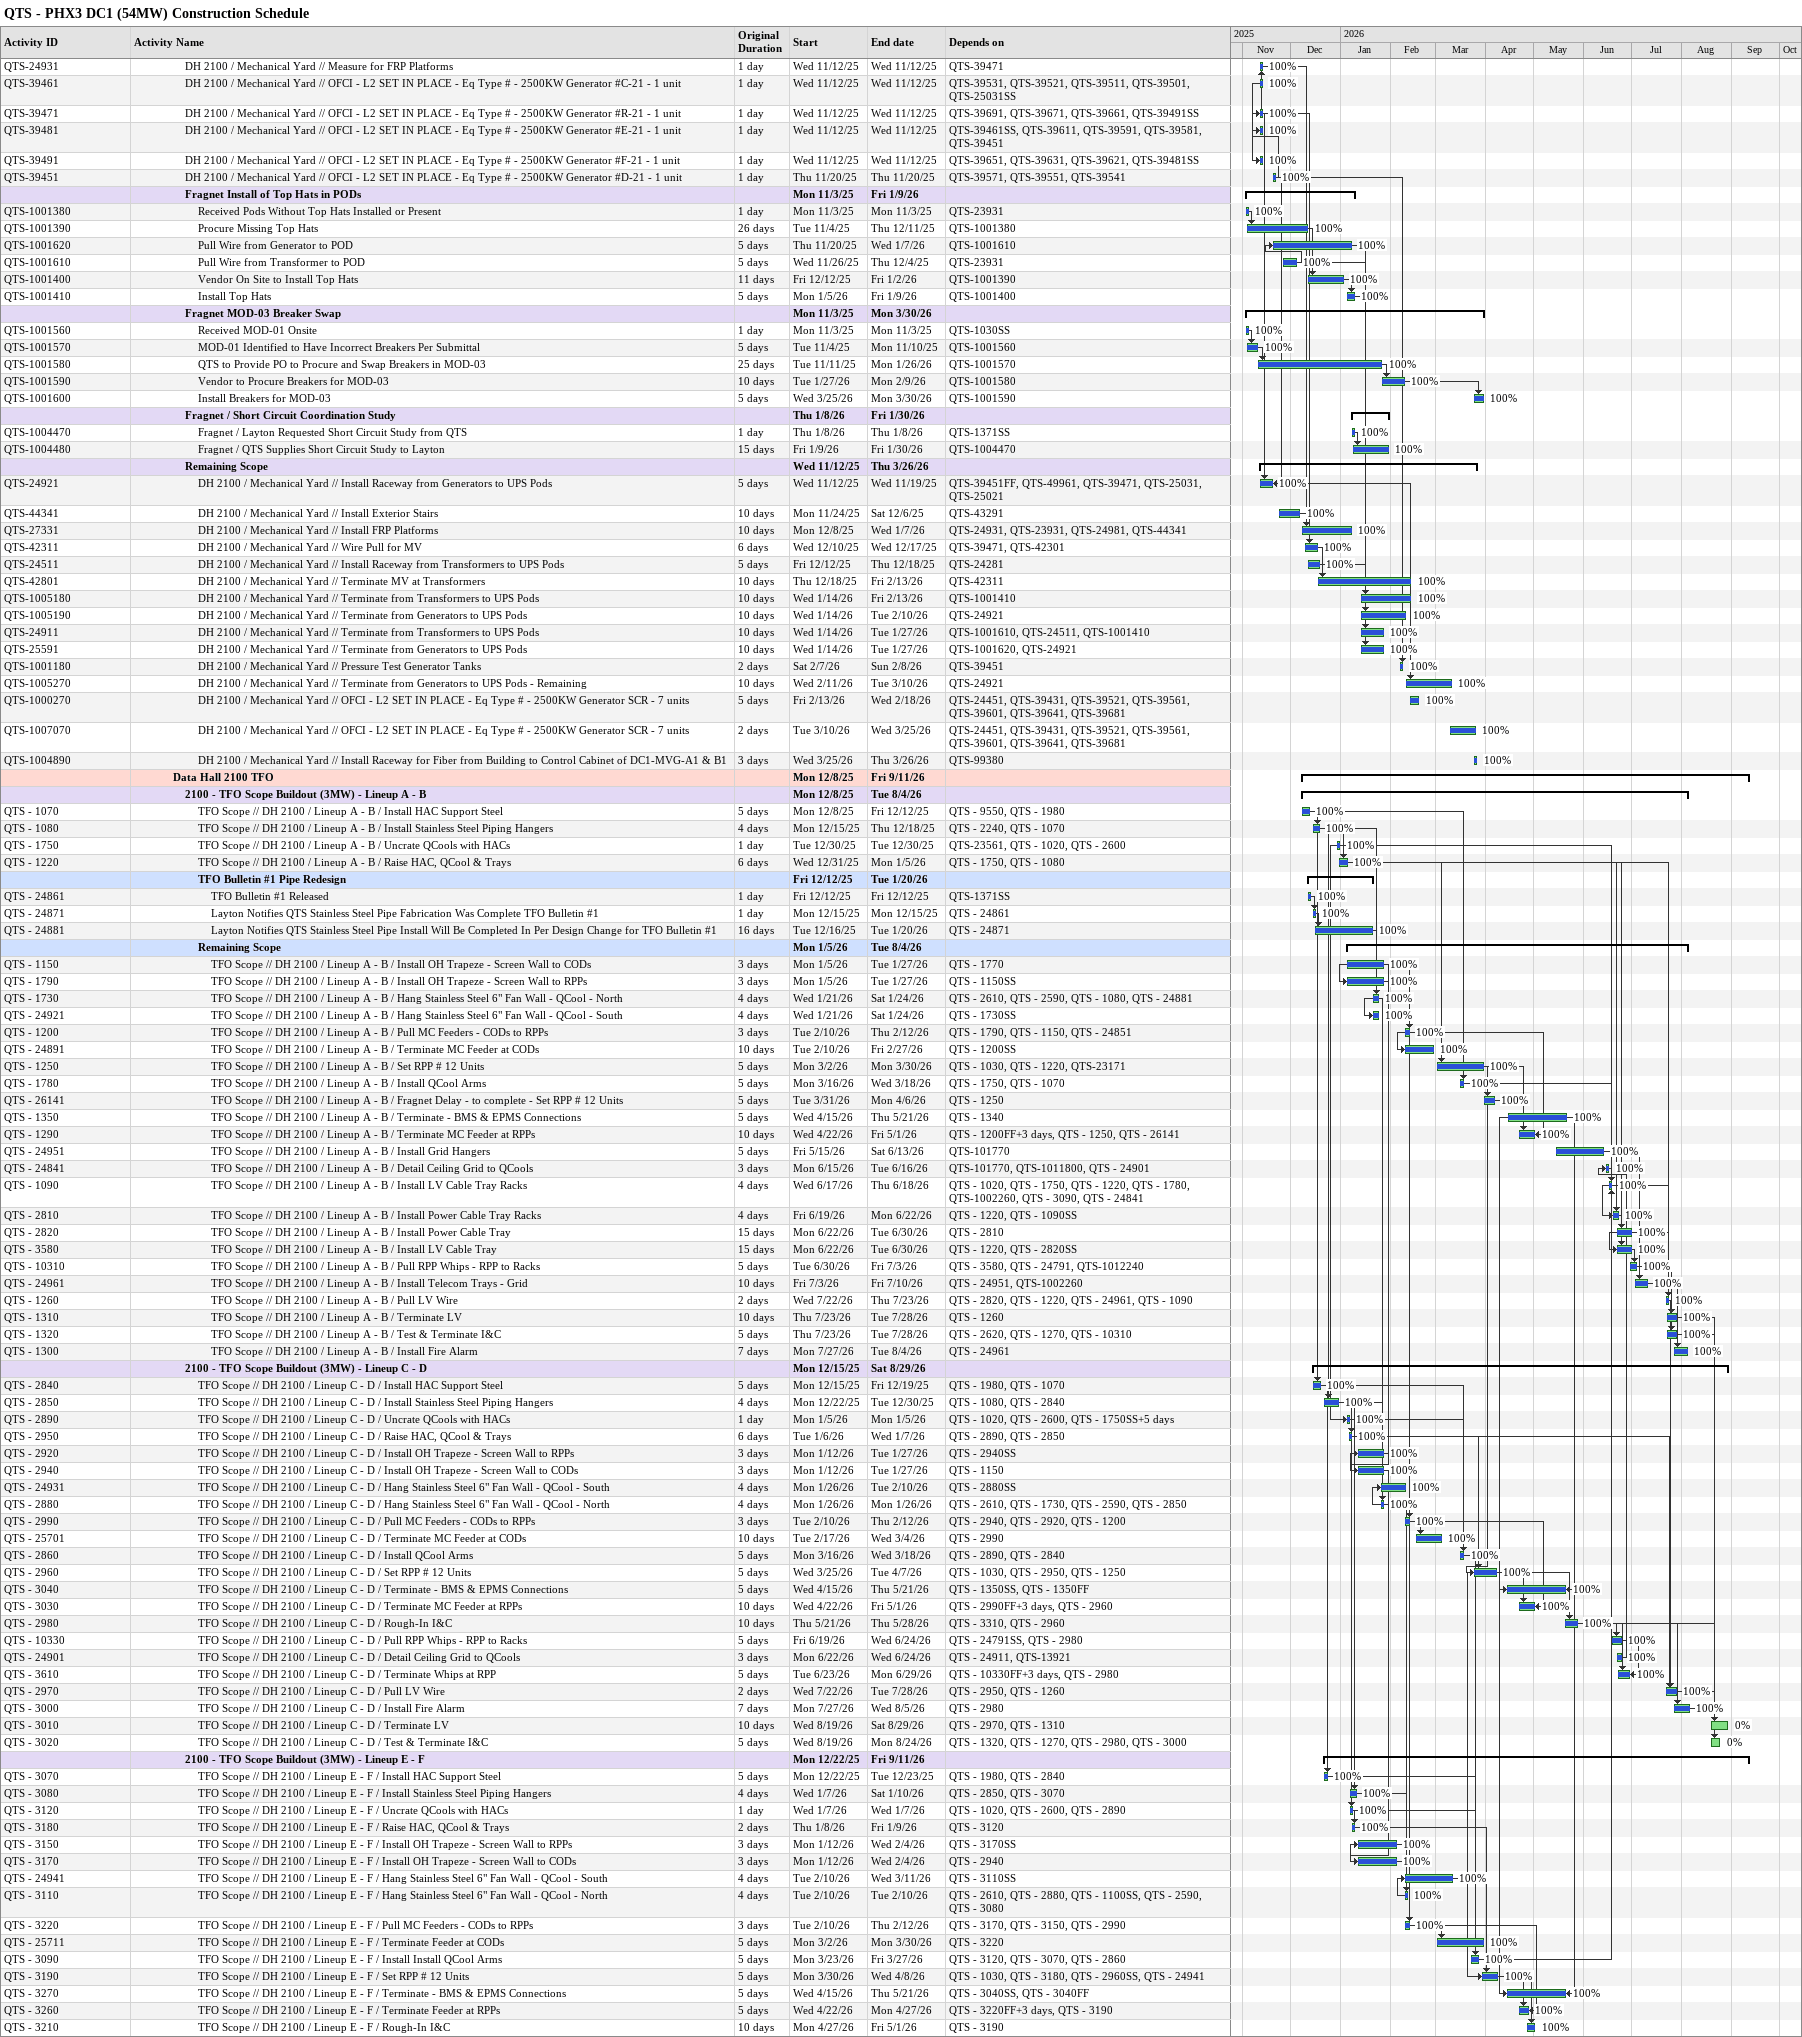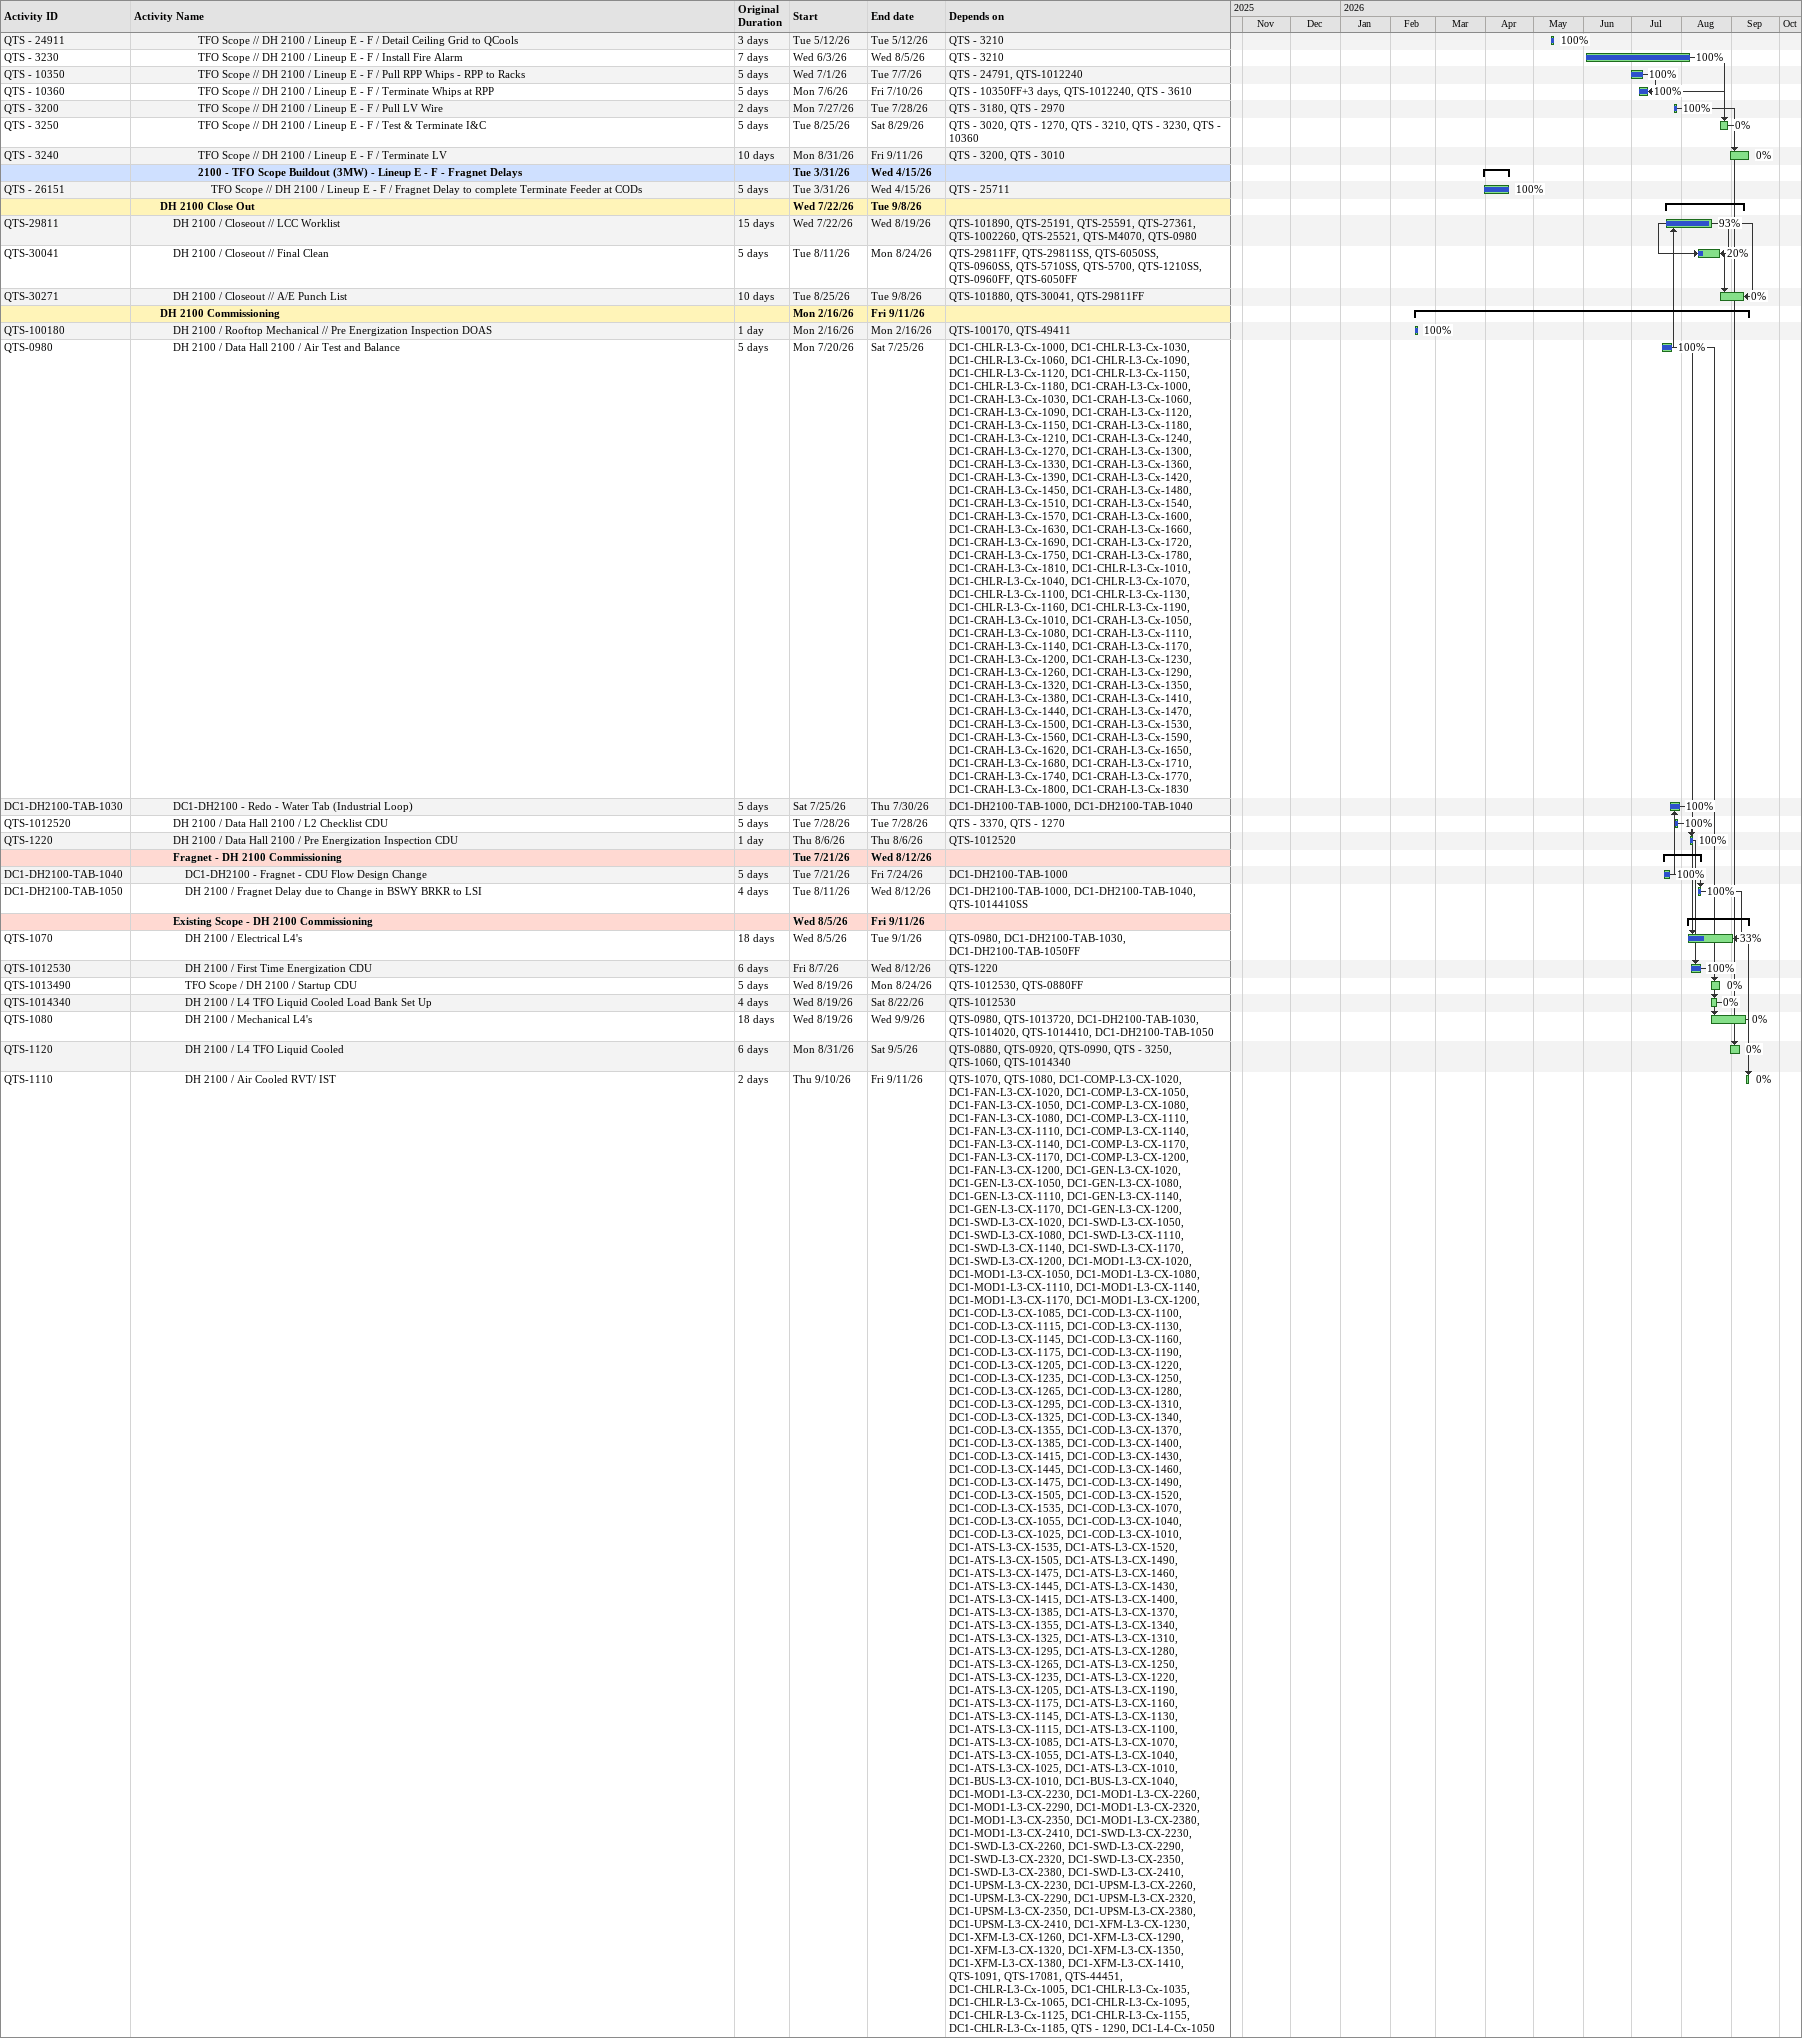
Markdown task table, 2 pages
QTS - PHX3 DC1 (54MW) Construction Schedule

| ID | Level | Task | Original duration | Start | Finish | Predecessors | % complete |
|---|---|---|---|---|---|---|---|
| QTS-24931 | 5 | DH 2100 / Mechanical Yard // Measure for FRP Platforms | 1d | 2025-11-12 | 2025-11-12 | QTS-39471 | 100 |
| QTS-39461 | 5 | DH 2100 / Mechanical Yard // OFCI - L2 SET IN PLACE - Eq Type # - 2500KW Generator #C-21 - 1 unit | 1d | 2025-11-12 | 2025-11-12 | QTS-39531, QTS-39521, QTS-39511, QTS-39501, QTS-25031SS | 100 |
| QTS-39471 | 5 | DH 2100 / Mechanical Yard // OFCI - L2 SET IN PLACE - Eq Type # - 2500KW Generator #R-21 - 1 unit | 1d | 2025-11-12 | 2025-11-12 | QTS-39691, QTS-39671, QTS-39661, QTS-39491SS | 100 |
| QTS-39481 | 5 | DH 2100 / Mechanical Yard // OFCI - L2 SET IN PLACE - Eq Type # - 2500KW Generator #E-21 - 1 unit | 1d | 2025-11-12 | 2025-11-12 | QTS-39461SS, QTS-39611, QTS-39591, QTS-39581, QTS-39451 | 100 |
| QTS-39491 | 5 | DH 2100 / Mechanical Yard // OFCI - L2 SET IN PLACE - Eq Type # - 2500KW Generator #F-21 - 1 unit | 1d | 2025-11-12 | 2025-11-12 | QTS-39651, QTS-39631, QTS-39621, QTS-39481SS | 100 |
| QTS-39451 | 5 | DH 2100 / Mechanical Yard // OFCI - L2 SET IN PLACE - Eq Type # - 2500KW Generator #D-21 - 1 unit | 1d | 2025-11-20 | 2025-11-20 | QTS-39571, QTS-39551, QTS-39541 | 100 |
|  | 5 | **Fragnet Install of Top Hats in PODs** |  | 2025-11-03 | 2026-01-09 |  |  |
| QTS-1001380 | 6 | Received Pods Without Top Hats Installed or Present | 1d | 2025-11-03 | 2025-11-03 | QTS-23931 | 100 |
| QTS-1001390 | 6 | Procure Missing Top Hats | 26d | 2025-11-04 | 2025-12-11 | QTS-1001380 | 100 |
| QTS-1001620 | 6 | Pull Wire from Generator to POD | 5d | 2025-11-20 | 2026-01-07 | QTS-1001610 | 100 |
| QTS-1001610 | 6 | Pull Wire from Transformer to POD | 5d | 2025-11-26 | 2025-12-04 | QTS-23931 | 100 |
| QTS-1001400 | 6 | Vendor On Site to Install Top Hats | 11d | 2025-12-12 | 2026-01-02 | QTS-1001390 | 100 |
| QTS-1001410 | 6 | Install Top Hats | 5d | 2026-01-05 | 2026-01-09 | QTS-1001400 | 100 |
|  | 5 | **Fragnet MOD-03 Breaker Swap** |  | 2025-11-03 | 2026-03-30 |  |  |
| QTS-1001560 | 6 | Received MOD-01 Onsite | 1d | 2025-11-03 | 2025-11-03 | QTS-1030SS | 100 |
| QTS-1001570 | 6 | MOD-01 Identified to Have Incorrect Breakers Per Submittal | 5d | 2025-11-04 | 2025-11-10 | QTS-1001560 | 100 |
| QTS-1001580 | 6 | QTS to Provide PO to Procure and Swap Breakers in MOD-03 | 25d | 2025-11-11 | 2026-01-26 | QTS-1001570 | 100 |
| QTS-1001590 | 6 | Vendor to Procure Breakers for MOD-03 | 10d | 2026-01-27 | 2026-02-09 | QTS-1001580 | 100 |
| QTS-1001600 | 6 | Install Breakers for MOD-03 | 5d | 2026-03-25 | 2026-03-30 | QTS-1001590 | 100 |
|  | 5 | **Fragnet / Short Circuit Coordination Study** |  | 2026-01-08 | 2026-01-30 |  |  |
| QTS-1004470 | 6 | Fragnet / Layton Requested Short Circuit Study from QTS | 1d | 2026-01-08 | 2026-01-08 | QTS-1371SS | 100 |
| QTS-1004480 | 6 | Fragnet / QTS Supplies Short Circuit Study to Layton | 15d | 2026-01-09 | 2026-01-30 | QTS-1004470 | 100 |
|  | 5 | **Remaining Scope** |  | 2025-11-12 | 2026-03-26 |  |  |
| QTS-24921 | 6 | DH 2100 / Mechanical Yard // Install Raceway from Generators to UPS Pods | 5d | 2025-11-12 | 2025-11-19 | QTS-39451FF, QTS-49961, QTS-39471, QTS-25031, QTS-25021 | 100 |
| QTS-44341 | 6 | DH 2100 / Mechanical Yard // Install Exterior Stairs | 10d | 2025-11-24 | 2025-12-06 | QTS-43291 | 100 |
| QTS-27331 | 6 | DH 2100 / Mechanical Yard // Install FRP Platforms | 10d | 2025-12-08 | 2026-01-07 | QTS-24931, QTS-23931, QTS-24981, QTS-44341 | 100 |
| QTS-42311 | 6 | DH 2100 / Mechanical Yard // Wire Pull for MV | 6d | 2025-12-10 | 2025-12-17 | QTS-39471, QTS-42301 | 100 |
| QTS-24511 | 6 | DH 2100 / Mechanical Yard // Install Raceway from Transformers to UPS Pods | 5d | 2025-12-12 | 2025-12-18 | QTS-24281 | 100 |
| QTS-42801 | 6 | DH 2100 / Mechanical Yard // Terminate MV at Transformers | 10d | 2025-12-18 | 2026-02-13 | QTS-42311 | 100 |
| QTS-1005180 | 6 | DH 2100 / Mechanical Yard // Terminate from Transformers to UPS Pods | 10d | 2026-01-14 | 2026-02-13 | QTS-1001410 | 100 |
| QTS-1005190 | 6 | DH 2100 / Mechanical Yard // Terminate from Generators to UPS Pods | 10d | 2026-01-14 | 2026-02-10 | QTS-24921 | 100 |
| QTS-24911 | 6 | DH 2100 / Mechanical Yard // Terminate from Transformers to UPS Pods | 10d | 2026-01-14 | 2026-01-27 | QTS-1001610, QTS-24511, QTS-1001410 | 100 |
| QTS-25591 | 6 | DH 2100 / Mechanical Yard // Terminate from Generators to UPS Pods | 10d | 2026-01-14 | 2026-01-27 | QTS-1001620, QTS-24921 | 100 |
| QTS-1001180 | 6 | DH 2100 / Mechanical Yard // Pressure Test Generator Tanks | 2d | 2026-02-07 | 2026-02-08 | QTS-39451 | 100 |
| QTS-1005270 | 6 | DH 2100 / Mechanical Yard // Terminate from Generators to UPS Pods - Remaining | 10d | 2026-02-11 | 2026-03-10 | QTS-24921 | 100 |
| QTS-1000270 | 6 | DH 2100 / Mechanical Yard // OFCI - L2 SET IN PLACE - Eq Type # - 2500KW Generator SCR - 7 units | 5d | 2026-02-13 | 2026-02-18 | QTS-24451, QTS-39431, QTS-39521, QTS-39561, QTS-39601, QTS-39641, QTS-39681 | 100 |
| QTS-1007070 | 6 | DH 2100 / Mechanical Yard // OFCI - L2 SET IN PLACE - Eq Type # - 2500KW Generator SCR - 7 units | 2d | 2026-03-10 | 2026-03-25 | QTS-24451, QTS-39431, QTS-39521, QTS-39561, QTS-39601, QTS-39641, QTS-39681 | 100 |
| QTS-1004890 | 6 | DH 2100 / Mechanical Yard // Install Raceway for Fiber from Building to Control Cabinet of DC1-MVG-A1 & B1 | 3d | 2026-03-25 | 2026-03-26 | QTS-99380 | 100 |
|  | 4 | **Data Hall 2100 TFO** |  | 2025-12-08 | 2026-09-11 |  |  |
|  | 5 | **2100 - TFO Scope Buildout (3MW) - Lineup A - B** |  | 2025-12-08 | 2026-08-04 |  |  |
| QTS - 1070 | 6 | TFO Scope // DH 2100 / Lineup A - B / Install HAC Support Steel | 5d | 2025-12-08 | 2025-12-12 | QTS - 9550, QTS - 1980 | 100 |
| QTS - 1080 | 6 | TFO Scope // DH 2100 / Lineup A - B / Install Stainless Steel Piping Hangers | 4d | 2025-12-15 | 2025-12-18 | QTS - 2240, QTS - 1070 | 100 |
| QTS - 1750 | 6 | TFO Scope // DH 2100 / Lineup A - B / Uncrate QCools with HACs | 1d | 2025-12-30 | 2025-12-30 | QTS-23561, QTS - 1020, QTS - 2600 | 100 |
| QTS - 1220 | 6 | TFO Scope // DH 2100 / Lineup A - B / Raise HAC, QCool & Trays | 6d | 2025-12-31 | 2026-01-05 | QTS - 1750, QTS - 1080 | 100 |
|  | 6 | **TFO Bulletin #1 Pipe Redesign** |  | 2025-12-12 | 2026-01-20 |  |  |
| QTS - 24861 | 7 | TFO Bulletin #1 Released | 1d | 2025-12-12 | 2025-12-12 | QTS-1371SS | 100 |
| QTS - 24871 | 7 | Layton Notifies QTS Stainless Steel Pipe Fabrication Was Complete TFO Bulletin #1 | 1d | 2025-12-15 | 2025-12-15 | QTS - 24861 | 100 |
| QTS - 24881 | 7 | Layton Notifies QTS Stainless Steel Pipe Install Will Be Completed In Per Design Change for TFO Bulletin #1 | 16d | 2025-12-16 | 2026-01-20 | QTS - 24871 | 100 |
|  | 6 | **Remaining Scope** |  | 2026-01-05 | 2026-08-04 |  |  |
| QTS - 1150 | 7 | TFO Scope // DH 2100 / Lineup A - B / Install OH Trapeze - Screen Wall to CODs | 3d | 2026-01-05 | 2026-01-27 | QTS - 1770 | 100 |
| QTS - 1790 | 7 | TFO Scope // DH 2100 / Lineup A - B / Install OH Trapeze - Screen Wall to RPPs | 3d | 2026-01-05 | 2026-01-27 | QTS - 1150SS | 100 |
| QTS - 1730 | 7 | TFO Scope // DH 2100 / Lineup A - B / Hang Stainless Steel 6" Fan Wall - QCool - North | 4d | 2026-01-21 | 2026-01-24 | QTS - 2610, QTS - 2590, QTS - 1080, QTS - 24881 | 100 |
| QTS - 24921 | 7 | TFO Scope // DH 2100 / Lineup A - B / Hang Stainless Steel 6" Fan Wall - QCool - South | 4d | 2026-01-21 | 2026-01-24 | QTS - 1730SS | 100 |
| QTS - 1200 | 7 | TFO Scope // DH 2100 / Lineup A - B / Pull MC Feeders - CODs to RPPs | 3d | 2026-02-10 | 2026-02-12 | QTS - 1790, QTS - 1150, QTS - 24851 | 100 |
| QTS - 24891 | 7 | TFO Scope // DH 2100 / Lineup A - B / Terminate MC Feeder at CODs | 10d | 2026-02-10 | 2026-02-27 | QTS - 1200SS | 100 |
| QTS - 1250 | 7 | TFO Scope // DH 2100 / Lineup A - B / Set RPP # 12 Units | 5d | 2026-03-02 | 2026-03-30 | QTS - 1030, QTS - 1220, QTS-23171 | 100 |
| QTS - 1780 | 7 | TFO Scope // DH 2100 / Lineup A - B / Install QCool Arms | 5d | 2026-03-16 | 2026-03-18 | QTS - 1750, QTS - 1070 | 100 |
| QTS - 26141 | 7 | TFO Scope // DH 2100 / Lineup A - B / Fragnet Delay - to complete - Set RPP # 12 Units | 5d | 2026-03-31 | 2026-04-06 | QTS - 1250 | 100 |
| QTS - 1350 | 7 | TFO Scope // DH 2100 / Lineup A - B / Terminate - BMS & EPMS Connections | 5d | 2026-04-15 | 2026-05-21 | QTS - 1340 | 100 |
| QTS - 1290 | 7 | TFO Scope // DH 2100 / Lineup A - B / Terminate MC Feeder at RPPs | 10d | 2026-04-22 | 2026-05-01 | QTS - 1200FF+3d, QTS - 1250, QTS - 26141 | 100 |
| QTS - 24951 | 7 | TFO Scope // DH 2100 / Lineup A - B / Install Grid Hangers | 5d | 2026-05-15 | 2026-06-13 | QTS-101770 | 100 |
| QTS - 24841 | 7 | TFO Scope // DH 2100 / Lineup A - B / Detail Ceiling Grid to QCools | 3d | 2026-06-15 | 2026-06-16 | QTS-101770, QTS-1011800, QTS - 24901 | 100 |
| QTS - 1090 | 7 | TFO Scope // DH 2100 / Lineup A - B / Install LV Cable Tray Racks | 4d | 2026-06-17 | 2026-06-18 | QTS - 1020, QTS - 1750, QTS - 1220, QTS - 1780, QTS-1002260, QTS - 3090, QTS - 24841 | 100 |
| QTS - 2810 | 7 | TFO Scope // DH 2100 / Lineup A - B / Install Power Cable Tray Racks | 4d | 2026-06-19 | 2026-06-22 | QTS - 1220, QTS - 1090SS | 100 |
| QTS - 2820 | 7 | TFO Scope // DH 2100 / Lineup A - B / Install Power Cable Tray | 15d | 2026-06-22 | 2026-06-30 | QTS - 2810 | 100 |
| QTS - 3580 | 7 | TFO Scope // DH 2100 / Lineup A - B / Install LV Cable Tray | 15d | 2026-06-22 | 2026-06-30 | QTS - 1220, QTS - 2820SS | 100 |
| QTS - 10310 | 7 | TFO Scope // DH 2100 / Lineup A - B / Pull RPP Whips - RPP to Racks | 5d | 2026-06-30 | 2026-07-03 | QTS - 3580, QTS - 24791, QTS-1012240 | 100 |
| QTS - 24961 | 7 | TFO Scope // DH 2100 / Lineup A - B / Install Telecom Trays - Grid | 10d | 2026-07-03 | 2026-07-10 | QTS - 24951, QTS-1002260 | 100 |
| QTS - 1260 | 7 | TFO Scope // DH 2100 / Lineup A - B / Pull LV Wire | 2d | 2026-07-22 | 2026-07-23 | QTS - 2820, QTS - 1220, QTS - 24961, QTS - 1090 | 100 |
| QTS - 1310 | 7 | TFO Scope // DH 2100 / Lineup A - B / Terminate LV | 10d | 2026-07-23 | 2026-07-28 | QTS - 1260 | 100 |
| QTS - 1320 | 7 | TFO Scope // DH 2100 / Lineup A - B / Test & Terminate I&C | 5d | 2026-07-23 | 2026-07-28 | QTS - 2620, QTS - 1270, QTS - 10310 | 100 |
| QTS - 1300 | 7 | TFO Scope // DH 2100 / Lineup A - B / Install Fire Alarm | 7d | 2026-07-27 | 2026-08-04 | QTS - 24961 | 100 |
|  | 5 | **2100 - TFO Scope Buildout (3MW) - Lineup C - D** |  | 2025-12-15 | 2026-08-29 |  |  |
| QTS - 2840 | 6 | TFO Scope // DH 2100 / Lineup C - D / Install HAC Support Steel | 5d | 2025-12-15 | 2025-12-19 | QTS - 1980, QTS - 1070 | 100 |
| QTS - 2850 | 6 | TFO Scope // DH 2100 / Lineup C - D / Install Stainless Steel Piping Hangers | 4d | 2025-12-22 | 2025-12-30 | QTS - 1080, QTS - 2840 | 100 |
| QTS - 2890 | 6 | TFO Scope // DH 2100 / Lineup C - D / Uncrate QCools with HACs | 1d | 2026-01-05 | 2026-01-05 | QTS - 1020, QTS - 2600, QTS - 1750SS+5d | 100 |
| QTS - 2950 | 6 | TFO Scope // DH 2100 / Lineup C - D / Raise HAC, QCool & Trays | 6d | 2026-01-06 | 2026-01-07 | QTS - 2890, QTS - 2850 | 100 |
| QTS - 2920 | 6 | TFO Scope // DH 2100 / Lineup C - D / Install OH Trapeze - Screen Wall to RPPs | 3d | 2026-01-12 | 2026-01-27 | QTS - 2940SS | 100 |
| QTS - 2940 | 6 | TFO Scope // DH 2100 / Lineup C - D / Install OH Trapeze - Screen Wall to CODs | 3d | 2026-01-12 | 2026-01-27 | QTS - 1150 | 100 |
| QTS - 24931 | 6 | TFO Scope // DH 2100 / Lineup C - D / Hang Stainless Steel 6" Fan Wall - QCool - South | 4d | 2026-01-26 | 2026-02-10 | QTS - 2880SS | 100 |
| QTS - 2880 | 6 | TFO Scope // DH 2100 / Lineup C - D / Hang Stainless Steel 6" Fan Wall - QCool - North | 4d | 2026-01-26 | 2026-01-26 | QTS - 2610, QTS - 1730, QTS - 2590, QTS - 2850 | 100 |
| QTS - 2990 | 6 | TFO Scope // DH 2100 / Lineup C - D / Pull MC Feeders - CODs to RPPs | 3d | 2026-02-10 | 2026-02-12 | QTS - 2940, QTS - 2920, QTS - 1200 | 100 |
| QTS - 25701 | 6 | TFO Scope // DH 2100 / Lineup C - D / Terminate MC Feeder at CODs | 10d | 2026-02-17 | 2026-03-04 | QTS - 2990 | 100 |
| QTS - 2860 | 6 | TFO Scope // DH 2100 / Lineup C - D / Install QCool Arms | 5d | 2026-03-16 | 2026-03-18 | QTS - 2890, QTS - 2840 | 100 |
| QTS - 2960 | 6 | TFO Scope // DH 2100 / Lineup C - D / Set RPP # 12 Units | 5d | 2026-03-25 | 2026-04-07 | QTS - 1030, QTS - 2950, QTS - 1250 | 100 |
| QTS - 3040 | 6 | TFO Scope // DH 2100 / Lineup C - D / Terminate - BMS & EPMS Connections | 5d | 2026-04-15 | 2026-05-21 | QTS - 1350SS, QTS - 1350FF | 100 |
| QTS - 3030 | 6 | TFO Scope // DH 2100 / Lineup C - D / Terminate MC Feeder at RPPs | 10d | 2026-04-22 | 2026-05-01 | QTS - 2990FF+3d, QTS - 2960 | 100 |
| QTS - 2980 | 6 | TFO Scope // DH 2100 / Lineup C - D / Rough-In I&C | 10d | 2026-05-21 | 2026-05-28 | QTS - 3310, QTS - 2960 | 100 |
| QTS - 10330 | 6 | TFO Scope // DH 2100 / Lineup C - D / Pull RPP Whips - RPP to Racks | 5d | 2026-06-19 | 2026-06-24 | QTS - 24791SS, QTS - 2980 | 100 |
| QTS - 24901 | 6 | TFO Scope // DH 2100 / Lineup C - D / Detail Ceiling Grid to QCools | 3d | 2026-06-22 | 2026-06-24 | QTS - 24911, QTS-13921 | 100 |
| QTS - 3610 | 6 | TFO Scope // DH 2100 / Lineup C - D / Terminate Whips at RPP | 5d | 2026-06-23 | 2026-06-29 | QTS - 10330FF+3d, QTS - 2980 | 100 |
| QTS - 2970 | 6 | TFO Scope // DH 2100 / Lineup C - D / Pull LV Wire | 2d | 2026-07-22 | 2026-07-28 | QTS - 2950, QTS - 1260 | 100 |
| QTS - 3000 | 6 | TFO Scope // DH 2100 / Lineup C - D / Install Fire Alarm | 7d | 2026-07-27 | 2026-08-05 | QTS - 2980 | 100 |
| QTS - 3010 | 6 | TFO Scope // DH 2100 / Lineup C - D / Terminate LV | 10d | 2026-08-19 | 2026-08-29 | QTS - 2970, QTS - 1310 | 0 |
| QTS - 3020 | 6 | TFO Scope // DH 2100 / Lineup C - D / Test & Terminate I&C | 5d | 2026-08-19 | 2026-08-24 | QTS - 1320, QTS - 1270, QTS - 2980, QTS - 3000 | 0 |
|  | 5 | **2100 - TFO Scope Buildout (3MW) - Lineup E - F** |  | 2025-12-22 | 2026-09-11 |  |  |
| QTS - 3070 | 6 | TFO Scope // DH 2100 / Lineup E - F / Install HAC Support Steel | 5d | 2025-12-22 | 2025-12-23 | QTS - 1980, QTS - 2840 | 100 |
| QTS - 3080 | 6 | TFO Scope // DH 2100 / Lineup E - F / Install Stainless Steel Piping Hangers | 4d | 2026-01-07 | 2026-01-10 | QTS - 2850, QTS - 3070 | 100 |
| QTS - 3120 | 6 | TFO Scope // DH 2100 / Lineup E - F / Uncrate QCools with HACs | 1d | 2026-01-07 | 2026-01-07 | QTS - 1020, QTS - 2600, QTS - 2890 | 100 |
| QTS - 3180 | 6 | TFO Scope // DH 2100 / Lineup E - F / Raise HAC, QCool & Trays | 2d | 2026-01-08 | 2026-01-09 | QTS - 3120 | 100 |
| QTS - 3150 | 6 | TFO Scope // DH 2100 / Lineup E - F / Install OH Trapeze - Screen Wall to RPPs | 3d | 2026-01-12 | 2026-02-04 | QTS - 3170SS | 100 |
| QTS - 3170 | 6 | TFO Scope // DH 2100 / Lineup E - F / Install OH Trapeze - Screen Wall to CODs | 3d | 2026-01-12 | 2026-02-04 | QTS - 2940 | 100 |
| QTS - 24941 | 6 | TFO Scope // DH 2100 / Lineup E - F / Hang Stainless Steel 6" Fan Wall - QCool - South | 4d | 2026-02-10 | 2026-03-11 | QTS - 3110SS | 100 |
| QTS - 3110 | 6 | TFO Scope // DH 2100 / Lineup E - F / Hang Stainless Steel 6" Fan Wall - QCool - North | 4d | 2026-02-10 | 2026-02-10 | QTS - 2610, QTS - 2880, QTS - 1100SS, QTS - 2590, QTS - 3080 | 100 |
| QTS - 3220 | 6 | TFO Scope // DH 2100 / Lineup E - F / Pull MC Feeders - CODs to RPPs | 3d | 2026-02-10 | 2026-02-12 | QTS - 3170, QTS - 3150, QTS - 2990 | 100 |
| QTS - 25711 | 6 | TFO Scope // DH 2100 / Lineup E - F / Terminate Feeder at CODs | 5d | 2026-03-02 | 2026-03-30 | QTS - 3220 | 100 |
| QTS - 3090 | 6 | TFO Scope // DH 2100 / Lineup E - F / Install Install QCool Arms | 5d | 2026-03-23 | 2026-03-27 | QTS - 3120, QTS - 3070, QTS - 2860 | 100 |
| QTS - 3190 | 6 | TFO Scope // DH 2100 / Lineup E - F / Set RPP # 12 Units | 5d | 2026-03-30 | 2026-04-08 | QTS - 1030, QTS - 3180, QTS - 2960SS, QTS - 24941 | 100 |
| QTS - 3270 | 6 | TFO Scope // DH 2100 / Lineup E - F / Terminate - BMS & EPMS Connections | 5d | 2026-04-15 | 2026-05-21 | QTS - 3040SS, QTS - 3040FF | 100 |
| QTS - 3260 | 6 | TFO Scope // DH 2100 / Lineup E - F / Terminate Feeder at RPPs | 5d | 2026-04-22 | 2026-04-27 | QTS - 3220FF+3d, QTS - 3190 | 100 |
| QTS - 3210 | 6 | TFO Scope // DH 2100 / Lineup E - F / Rough-In I&C | 10d | 2026-04-27 | 2026-05-01 | QTS - 3190 | 100 |
| QTS - 24911 | 6 | TFO Scope // DH 2100 / Lineup E - F / Detail Ceiling Grid to QCools | 3d | 2026-05-12 | 2026-05-12 | QTS - 3210 | 100 |
| QTS - 3230 | 6 | TFO Scope // DH 2100 / Lineup E - F / Install Fire Alarm | 7d | 2026-06-03 | 2026-08-05 | QTS - 3210 | 100 |
| QTS - 10350 | 6 | TFO Scope // DH 2100 / Lineup E - F / Pull RPP Whips - RPP to Racks | 5d | 2026-07-01 | 2026-07-07 | QTS - 24791, QTS-1012240 | 100 |
| QTS - 10360 | 6 | TFO Scope // DH 2100 / Lineup E - F / Terminate Whips at RPP | 5d | 2026-07-06 | 2026-07-10 | QTS - 10350FF+3d, QTS-1012240, QTS - 3610 | 100 |
| QTS - 3200 | 6 | TFO Scope // DH 2100 / Lineup E - F / Pull LV Wire | 2d | 2026-07-27 | 2026-07-28 | QTS - 3180, QTS - 2970 | 100 |
| QTS - 3250 | 6 | TFO Scope // DH 2100 / Lineup E - F / Test & Terminate I&C | 5d | 2026-08-25 | 2026-08-29 | QTS - 3020, QTS - 1270, QTS - 3210, QTS - 3230, QTS - 10360 | 0 |
| QTS - 3240 | 6 | TFO Scope // DH 2100 / Lineup E - F / Terminate LV | 10d | 2026-08-31 | 2026-09-11 | QTS - 3200, QTS - 3010 | 0 |
|  | 6 | **2100 - TFO Scope Buildout (3MW) - Lineup E - F - Fragnet Delays** |  | 2026-03-31 | 2026-04-15 |  |  |
| QTS - 26151 | 7 | TFO Scope // DH 2100 / Lineup E - F / Fragnet Delay to complete Terminate Feeder at CODs | 5d | 2026-03-31 | 2026-04-15 | QTS - 25711 | 100 |
|  | 3 | **DH 2100 Close Out** |  | 2026-07-22 | 2026-09-08 |  |  |
| QTS-29811 | 4 | DH 2100 / Closeout // LCC Worklist | 15d | 2026-07-22 | 2026-08-19 | QTS-101890, QTS-25191, QTS-25591, QTS-27361, QTS-1002260, QTS-25521, QTS-M4070, QTS-0980 | 93 |
| QTS-30041 | 4 | DH 2100 / Closeout // Final Clean | 5d | 2026-08-11 | 2026-08-24 | QTS-29811FF, QTS-29811SS, QTS-6050SS, QTS-0960SS, QTS-5710SS, QTS-5700, QTS-1210SS, QTS-0960FF, QTS-6050FF | 20 |
| QTS-30271 | 4 | DH 2100 / Closeout // A/E Punch List | 10d | 2026-08-25 | 2026-09-08 | QTS-101880, QTS-30041, QTS-29811FF | 0 |
|  | 3 | **DH 2100 Commissioning** |  | 2026-02-16 | 2026-09-11 |  |  |
| QTS-100180 | 4 | DH 2100 / Rooftop Mechanical // Pre Energization Inspection DOAS | 1d | 2026-02-16 | 2026-02-16 | QTS-100170, QTS-49411 | 100 |
| QTS-0980 | 4 | DH 2100 / Data Hall 2100 / Air Test and Balance | 5d | 2026-07-20 | 2026-07-25 | DC1-CHLR-L3-Cx-1000, DC1-CHLR-L3-Cx-1030, DC1-CHLR-L3-Cx-1060, DC1-CHLR-L3-Cx-1090, DC1-CHLR-L3-Cx-1120, DC1-CHLR-L3-Cx-1150, DC1-CHLR-L3-Cx-1180, DC1-CRAH-L3-Cx-1000, DC1-CRAH-L3-Cx-1030, DC1-CRAH-L3-Cx-1060, DC1-CRAH-L3-Cx-1090, DC1-CRAH-L3-Cx-1120, DC1-CRAH-L3-Cx-1150, DC1-CRAH-L3-Cx-1180, DC1-CRAH-L3-Cx-1210, DC1-CRAH-L3-Cx-1240, DC1-CRAH-L3-Cx-1270, DC1-CRAH-L3-Cx-1300, DC1-CRAH-L3-Cx-1330, DC1-CRAH-L3-Cx-1360, DC1-CRAH-L3-Cx-1390, DC1-CRAH-L3-Cx-1420, DC1-CRAH-L3-Cx-1450, DC1-CRAH-L3-Cx-1480, DC1-CRAH-L3-Cx-1510, DC1-CRAH-L3-Cx-1540, DC1-CRAH-L3-Cx-1570, DC1-CRAH-L3-Cx-1600, DC1-CRAH-L3-Cx-1630, DC1-CRAH-L3-Cx-1660, DC1-CRAH-L3-Cx-1690, DC1-CRAH-L3-Cx-1720, DC1-CRAH-L3-Cx-1750, DC1-CRAH-L3-Cx-1780, DC1-CRAH-L3-Cx-1810, DC1-CHLR-L3-Cx-1010, DC1-CHLR-L3-Cx-1040, DC1-CHLR-L3-Cx-1070, DC1-CHLR-L3-Cx-1100, DC1-CHLR-L3-Cx-1130, DC1-CHLR-L3-Cx-1160, DC1-CHLR-L3-Cx-1190, DC1-CRAH-L3-Cx-1010, DC1-CRAH-L3-Cx-1050, DC1-CRAH-L3-Cx-1080, DC1-CRAH-L3-Cx-1110, DC1-CRAH-L3-Cx-1140, DC1-CRAH-L3-Cx-1170, DC1-CRAH-L3-Cx-1200, DC1-CRAH-L3-Cx-1230, DC1-CRAH-L3-Cx-1260, DC1-CRAH-L3-Cx-1290, DC1-CRAH-L3-Cx-1320, DC1-CRAH-L3-Cx-1350, DC1-CRAH-L3-Cx-1380, DC1-CRAH-L3-Cx-1410, DC1-CRAH-L3-Cx-1440, DC1-CRAH-L3-Cx-1470, DC1-CRAH-L3-Cx-1500, DC1-CRAH-L3-Cx-1530, DC1-CRAH-L3-Cx-1560, DC1-CRAH-L3-Cx-1590, DC1-CRAH-L3-Cx-1620, DC1-CRAH-L3-Cx-1650, DC1-CRAH-L3-Cx-1680, DC1-CRAH-L3-Cx-1710, DC1-CRAH-L3-Cx-1740, DC1-CRAH-L3-Cx-1770, DC1-CRAH-L3-Cx-1800, DC1-CRAH-L3-Cx-1830 | 100 |
| DC1-DH2100-TAB-1030 | 4 | DC1-DH2100 - Redo - Water Tab (Industrial Loop) | 5d | 2026-07-25 | 2026-07-30 | DC1-DH2100-TAB-1000, DC1-DH2100-TAB-1040 | 100 |
| QTS-1012520 | 4 | DH 2100 / Data Hall 2100 / L2 Checklist CDU | 5d | 2026-07-28 | 2026-07-28 | QTS - 3370, QTS - 1270 | 100 |
| QTS-1220 | 4 | DH 2100 / Data Hall 2100 / Pre Energization Inspection CDU | 1d | 2026-08-06 | 2026-08-06 | QTS-1012520 | 100 |
|  | 4 | **Fragnet - DH 2100 Commissioning** |  | 2026-07-21 | 2026-08-12 |  |  |
| DC1-DH2100-TAB-1040 | 5 | DC1-DH2100 - Fragnet - CDU Flow Design Change | 5d | 2026-07-21 | 2026-07-24 | DC1-DH2100-TAB-1000 | 100 |
| DC1-DH2100-TAB-1050 | 5 | DH 2100 / Fragnet Delay due to Change in BSWY BRKR to LSI | 4d | 2026-08-11 | 2026-08-12 | DC1-DH2100-TAB-1000, DC1-DH2100-TAB-1040, QTS-1014410SS | 100 |
|  | 4 | **Existing Scope - DH 2100 Commissioning** |  | 2026-08-05 | 2026-09-11 |  |  |
| QTS-1070 | 5 | DH 2100 / Electrical L4's | 18d | 2026-08-05 | 2026-09-01 | QTS-0980, DC1-DH2100-TAB-1030, DC1-DH2100-TAB-1050FF | 33 |
| QTS-1012530 | 5 | DH 2100 / First Time Energization CDU | 6d | 2026-08-07 | 2026-08-12 | QTS-1220 | 100 |
| QTS-1013490 | 5 | TFO Scope / DH 2100 / Startup CDU | 5d | 2026-08-19 | 2026-08-24 | QTS-1012530, QTS-0880FF | 0 |
| QTS-1014340 | 5 | DH 2100 / L4 TFO Liquid Cooled Load Bank Set Up | 4d | 2026-08-19 | 2026-08-22 | QTS-1012530 | 0 |
| QTS-1080 | 5 | DH 2100 / Mechanical L4's | 18d | 2026-08-19 | 2026-09-09 | QTS-0980, QTS-1013720, DC1-DH2100-TAB-1030, QTS-1014020, QTS-1014410, DC1-DH2100-TAB-1050 | 0 |
| QTS-1120 | 5 | DH 2100 / L4 TFO Liquid Cooled | 6d | 2026-08-31 | 2026-09-05 | QTS-0880, QTS-0920, QTS-0990, QTS - 3250, QTS-1060, QTS-1014340 | 0 |
| QTS-1110 | 5 | DH 2100 / Air Cooled RVT/ IST | 2d | 2026-09-10 | 2026-09-11 | QTS-1070, QTS-1080, DC1-COMP-L3-CX-1020, DC1-FAN-L3-CX-1020, DC1-COMP-L3-CX-1050, DC1-FAN-L3-CX-1050, DC1-COMP-L3-CX-1080, DC1-FAN-L3-CX-1080, DC1-COMP-L3-CX-1110, DC1-FAN-L3-CX-1110, DC1-COMP-L3-CX-1140, DC1-FAN-L3-CX-1140, DC1-COMP-L3-CX-1170, DC1-FAN-L3-CX-1170, DC1-COMP-L3-CX-1200, DC1-FAN-L3-CX-1200, DC1-GEN-L3-CX-1020, DC1-GEN-L3-CX-1050, DC1-GEN-L3-CX-1080, DC1-GEN-L3-CX-1110, DC1-GEN-L3-CX-1140, DC1-GEN-L3-CX-1170, DC1-GEN-L3-CX-1200, DC1-SWD-L3-CX-1020, DC1-SWD-L3-CX-1050, DC1-SWD-L3-CX-1080, DC1-SWD-L3-CX-1110, DC1-SWD-L3-CX-1140, DC1-SWD-L3-CX-1170, DC1-SWD-L3-CX-1200, DC1-MOD1-L3-CX-1020, DC1-MOD1-L3-CX-1050, DC1-MOD1-L3-CX-1080, DC1-MOD1-L3-CX-1110, DC1-MOD1-L3-CX-1140, DC1-MOD1-L3-CX-1170, DC1-MOD1-L3-CX-1200, DC1-COD-L3-CX-1085, DC1-COD-L3-CX-1100, DC1-COD-L3-CX-1115, DC1-COD-L3-CX-1130, DC1-COD-L3-CX-1145, DC1-COD-L3-CX-1160, DC1-COD-L3-CX-1175, DC1-COD-L3-CX-1190, DC1-COD-L3-CX-1205, DC1-COD-L3-CX-1220, DC1-COD-L3-CX-1235, DC1-COD-L3-CX-1250, DC1-COD-L3-CX-1265, DC1-COD-L3-CX-1280, DC1-COD-L3-CX-1295, DC1-COD-L3-CX-1310, DC1-COD-L3-CX-1325, DC1-COD-L3-CX-1340, DC1-COD-L3-CX-1355, DC1-COD-L3-CX-1370, DC1-COD-L3-CX-1385, DC1-COD-L3-CX-1400, DC1-COD-L3-CX-1415, DC1-COD-L3-CX-1430, DC1-COD-L3-CX-1445, DC1-COD-L3-CX-1460, DC1-COD-L3-CX-1475, DC1-COD-L3-CX-1490, DC1-COD-L3-CX-1505, DC1-COD-L3-CX-1520, DC1-COD-L3-CX-1535, DC1-COD-L3-CX-1070, DC1-COD-L3-CX-1055, DC1-COD-L3-CX-1040, DC1-COD-L3-CX-1025, DC1-COD-L3-CX-1010, DC1-ATS-L3-CX-1535, DC1-ATS-L3-CX-1520, DC1-ATS-L3-CX-1505, DC1-ATS-L3-CX-1490, DC1-ATS-L3-CX-1475, DC1-ATS-L3-CX-1460, DC1-ATS-L3-CX-1445, DC1-ATS-L3-CX-1430, DC1-ATS-L3-CX-1415, DC1-ATS-L3-CX-1400, DC1-ATS-L3-CX-1385, DC1-ATS-L3-CX-1370, DC1-ATS-L3-CX-1355, DC1-ATS-L3-CX-1340, DC1-ATS-L3-CX-1325, DC1-ATS-L3-CX-1310, DC1-ATS-L3-CX-1295, DC1-ATS-L3-CX-1280, DC1-ATS-L3-CX-1265, DC1-ATS-L3-CX-1250, DC1-ATS-L3-CX-1235, DC1-ATS-L3-CX-1220, DC1-ATS-L3-CX-1205, DC1-ATS-L3-CX-1190, DC1-ATS-L3-CX-1175, DC1-ATS-L3-CX-1160, DC1-ATS-L3-CX-1145, DC1-ATS-L3-CX-1130, DC1-ATS-L3-CX-1115, DC1-ATS-L3-CX-1100, DC1-ATS-L3-CX-1085, DC1-ATS-L3-CX-1070, DC1-ATS-L3-CX-1055, DC1-ATS-L3-CX-1040, DC1-ATS-L3-CX-1025, DC1-ATS-L3-CX-1010, DC1-BUS-L3-CX-1010, DC1-BUS-L3-CX-1040, DC1-MOD1-L3-CX-2230, DC1-MOD1-L3-CX-2260, DC1-MOD1-L3-CX-2290, DC1-MOD1-L3-CX-2320, DC1-MOD1-L3-CX-2350, DC1-MOD1-L3-CX-2380, DC1-MOD1-L3-CX-2410, DC1-SWD-L3-CX-2230, DC1-SWD-L3-CX-2260, DC1-SWD-L3-CX-2290, DC1-SWD-L3-CX-2320, DC1-SWD-L3-CX-2350, DC1-SWD-L3-CX-2380, DC1-SWD-L3-CX-2410, DC1-UPSM-L3-CX-2230, DC1-UPSM-L3-CX-2260, DC1-UPSM-L3-CX-2290, DC1-UPSM-L3-CX-2320, DC1-UPSM-L3-CX-2350, DC1-UPSM-L3-CX-2380, DC1-UPSM-L3-CX-2410, DC1-XFM-L3-CX-1230, DC1-XFM-L3-CX-1260, DC1-XFM-L3-CX-1290, DC1-XFM-L3-CX-1320, DC1-XFM-L3-CX-1350, DC1-XFM-L3-CX-1380, DC1-XFM-L3-CX-1410, QTS-1091, QTS-17081, QTS-44451, DC1-CHLR-L3-Cx-1005, DC1-CHLR-L3-Cx-1035, DC1-CHLR-L3-Cx-1065, DC1-CHLR-L3-Cx-1095, DC1-CHLR-L3-Cx-1125, DC1-CHLR-L3-Cx-1155, DC1-CHLR-L3-Cx-1185, QTS - 1290, DC1-L4-Cx-1050 | 0 |
